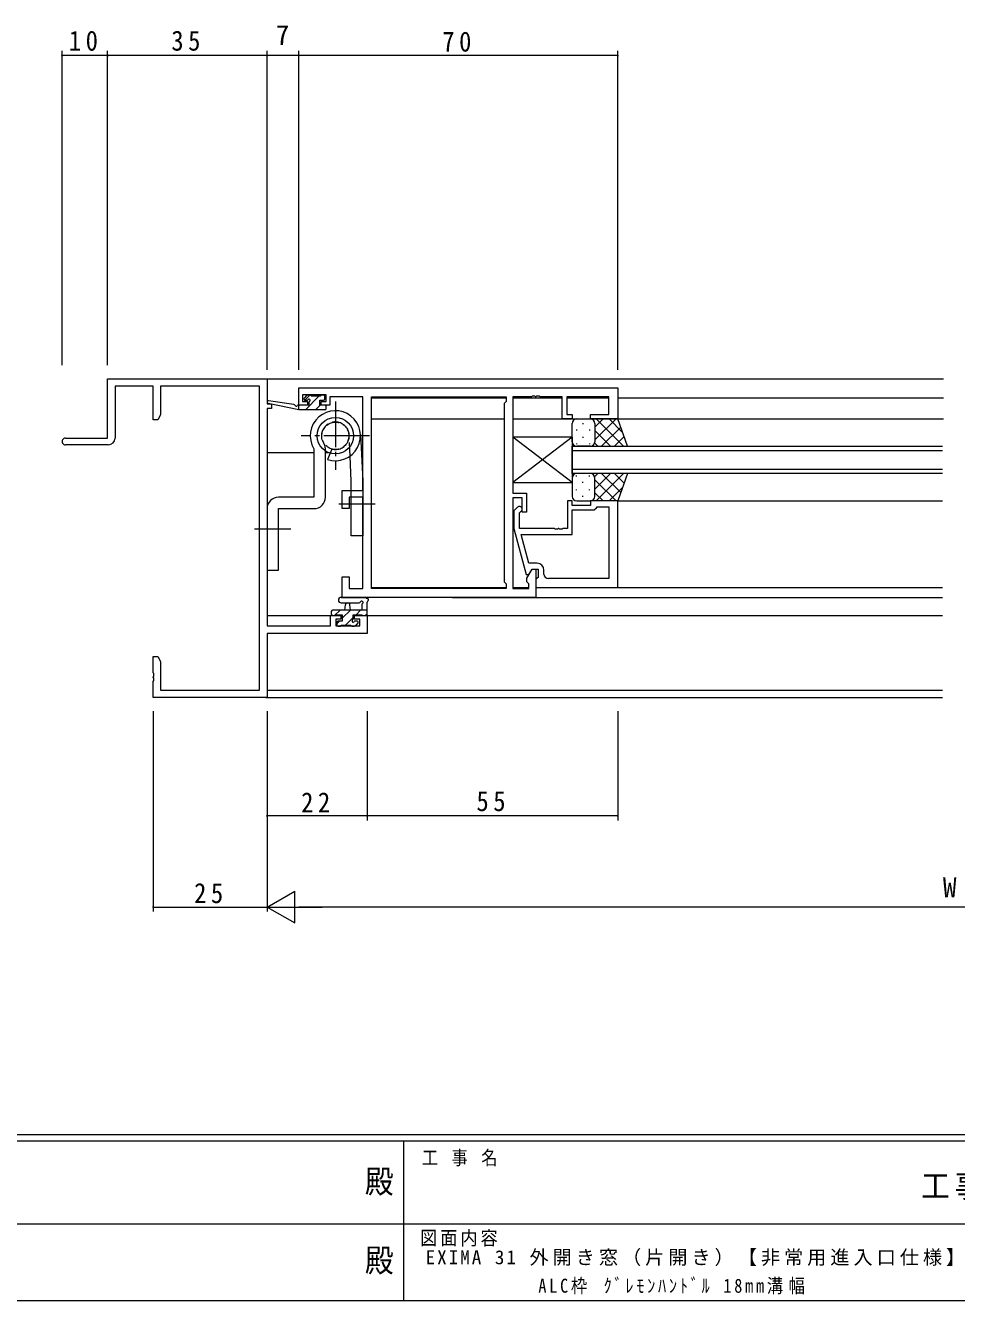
# Model space of a CAD drawing. Units: millimetres on the paper. Extents: x -397 to 397, y -282 to 282.
# Drawn here: x -91.9 to 112.5, y -282.1 to -2.1 of the extents above; entities that cross this region are included whole.
import ezdxf
from ezdxf.enums import TextEntityAlignment as Align

# ---------------------------------------------------------------- set-up
doc = ezdxf.new("R2010")
doc.units = ezdxf.units.MM
doc.linetypes.add('USER2', pattern=[13, 10, -1, 1, -1])
doc.linetypes.add('USER4', pattern=[4, 3, -1])
for name, color, linetype, lineweight in [('0-1_YKK_ZWAK', 7, 'Continuous', 18), ('0-3_YKK_11', 7, 'Continuous', 18), ('0-4_YKK_12', 2, 'Continuous', 18), ('0-5_YKK_13', 4, 'Continuous', 18), ('0-6_YKK_D', 6, 'Continuous', 18)]:
    doc.layers.add(name, color=color, linetype=linetype, lineweight=lineweight)
doc.layers.add('0-2_USER1', color=7, linetype='Continuous')
doc.styles.add('ＭＳ ゴシック', font='')
doc.styles.get('ＭＳ ゴシック').set_extended_font_data('MS Gothic')

msp = doc.modelspace()

# ---------------------------------------------------------------- linework, layer by layer
at = {"layer": '0-1_YKK_ZWAK'}
for p, q in [((376.092, -245.7), (-393.908, -245.7)), ((338.292, -247.1), (-393.908, -247.1)), ((-8.908, -247.1), (-8.908, -282.1)), ((-136.308, -265.299), (-7.508, -265.299)), ((-7.508, -265.299), (121.292, -265.299)), ((-393.908, -282.1), (338.292, -282.1))]:
    msp.add_line(p, q, dxfattribs=at)
at = {"layer": '0-3_YKK_11'}
for p, q in [((-73.88, -79.7), (-38.88, -79.7)), ((-73.88, -92.7), (-73.88, -79.7)), ((-38.88, -79.7), (-38.88, -85.2)), ((-72.25, -81.33), (-72.25, -92.7)), ((-63.88, -81.33), (-72.25, -81.33)), ((-63.88, -88.7), (-63.88, -81.33)), ((-62.25, -81.33), (-62.25, -87.609)), ((-40.51, -81.33), (-62.25, -81.33)), ((-40.51, -148.07), (-40.51, -81.33)), ((-31.88, -85.5), (-31.88, -81.7)), ((-31.88, -81.7), (38.12, -81.7)), ((-31.08, -83.2), (-31.08, -84.7)), ((-25.88, -83.2), (-31.08, -83.2)), ((-25.88, -84.7), (-25.88, -83.2)), ((-25.08, -83.63), (-25.08, -84.43)), ((-17.88, -83.63), (-25.08, -83.63)), ((-17.88, -104.2), (-17.88, -83.63)), ((-15.95, -125.77), (-15.95, -83.63)), ((-15.95, -83.63), (13.62, -83.63)), ((-15.95, -125.77), (-15.95, -83.63)), ((13.62, -83.63), (13.62, -84.7)), ((15.12, -83.63), (15.12, -104.8)), ((19.162, -83.63), (15.12, -83.63)), ((19.345, -83.51), (19.162, -83.63)), ((19.895, -83.51), (19.345, -83.51)), ((20.078, -83.63), (19.895, -83.51)), ((20.162, -83.63), (20.078, -83.63)), ((20.345, -83.51), (20.162, -83.63)), ((20.895, -83.51), (20.345, -83.51)), ((21.078, -83.63), (20.895, -83.51)), ((25.92, -83.63), (21.078, -83.63)), ((25.92, -88.5), (25.92, -83.63)), ((26.92, -83.63), (26.92, -87.5)), ((36.19, -83.63), (26.92, -83.63)), ((36.19, -87.5), (36.19, -83.63)), ((38.12, -81.7), (38.12, -88.5)), ((-38.88, -85.2), (-37.88, -85.2)), ((-38.88, -86.2), (-38.88, -133.97)), ((-37.88, -86.2), (-38.88, -86.2)), ((-37.88, -85.2), (-37.88, -86.2)), ((-29.98, -85.5), (-31.88, -85.5)), ((-31.08, -84.7), (-29.98, -84.7)), ((-29.98, -84.7), (-29.98, -85.5)), ((-26.98, -84.7), (-25.88, -84.7)), ((-26.98, -85.5), (-26.98, -84.7)), ((-25.08, -85.5), (-26.98, -85.5)), ((-25.08, -84.43), (-25.08, -85.5)), ((13.62, -84.7), (13.19, -85.13)), ((13.19, -85.13), (13.19, -124.27)), ((-62.88, -88.7), (-63.88, -88.7)), ((-62.25, -87.609), (-62.88, -88.7)), ((28.12, -88.5), (25.92, -88.5)), ((26.92, -87.5), (28.12, -87.5)), ((28.12, -87.5), (28.12, -88.5)), ((32.12, -87.5), (36.19, -87.5)), ((32.12, -88.5), (32.12, -87.5)), ((38.12, -88.5), (32.12, -88.5)), ((-83.13, -92.7), (-73.88, -92.7)), ((-73.75, -94.2), (-83.13, -94.2)), ((-22.38, -104.2), (-17.88, -104.2)), ((-22.38, -108.2), (-22.38, -104.2)), ((-20.88, -105.7), (-20.88, -108.2)), ((-17.88, -105.7), (-20.88, -105.7)), ((-17.88, -125.77), (-17.88, -105.7)), ((15.12, -104.8), (18.12, -104.8)), ((15.12, -105.8), (15.12, -125.77)), ((17.12, -105.8), (15.12, -105.8)), ((17.12, -109), (17.12, -105.8)), ((18.12, -104.8), (18.12, -109)), ((-20.88, -108.2), (-22.38, -108.2)), ((16.096, -107.876), (15.32, -108.651)), ((15.32, -108.651), (15.32, -112.597)), ((16.52, -109.149), (16.944, -108.724)), ((16.52, -112.6), (16.52, -109.149)), ((18.12, -109), (17.12, -109)), ((27.12, -106.5), (27.12, -112.6)), ((28.12, -106.5), (27.12, -106.5)), ((28.12, -107.5), (28.12, -106.5)), ((32.12, -107.5), (28.12, -107.5)), ((28.12, -108.5), (32.92, -108.5)), ((28.12, -113.9), (28.12, -108.5)), ((32.12, -106.5), (32.12, -107.5)), ((38.12, -106.5), (32.12, -106.5)), ((32.92, -108.5), (33.42, -108)), ((33.42, -108), (33.62, -107.8)), ((33.62, -107.8), (36.19, -107.8)), ((36.19, -107.8), (36.19, -123.57)), ((36.19, -107.8), (36.19, -123.57)), ((38.12, -125.5), (38.12, -106.5)), ((15.32, -112.597), (18.027, -122.7)), ((24.162, -112.6), (16.52, -112.6)), ((16.911, -113.9), (28.12, -113.9)), ((18.599, -120.2), (16.911, -113.9)), ((24.345, -112.72), (24.162, -112.6)), ((24.895, -112.72), (24.345, -112.72)), ((25.078, -112.6), (24.895, -112.72)), ((25.162, -112.6), (25.078, -112.6)), ((25.345, -112.72), (25.162, -112.6)), ((25.895, -112.72), (25.345, -112.72)), ((26.078, -112.6), (25.895, -112.72)), ((27.12, -112.6), (26.078, -112.6)), ((20.42, -120.2), (18.599, -120.2)), ((18.027, -122.7), (18.627, -122.7)), ((18.19, -123.457), (19.32, -121.5)), ((18.627, -122.7), (19.32, -121.5)), ((19.32, -121.5), (20.12, -121.5)), ((19.32, -121.5), (20.62, -121.5)), ((20.12, -121.5), (20.12, -127.7)), ((20.62, -121.5), (20.62, -123.3)), ((21.92, -122.57), (21.92, -121.7)), ((-22.38, -123.2), (-20.88, -123.2)), ((-22.38, -127.7), (-22.38, -123.2)), ((-20.88, -123.2), (-20.88, -125.77)), ((-20.88, -125.77), (-17.88, -125.77)), ((13.62, -125.77), (-15.95, -125.77)), ((13.19, -124.27), (13.62, -124.7)), ((13.62, -124.7), (13.62, -125.77)), ((15.12, -125.77), (18.62, -125.77)), ((18.19, -124.27), (18.19, -123.457)), ((18.62, -124.7), (18.19, -124.27)), ((18.62, -125.77), (18.62, -124.7)), ((20.42, -123.5), (20.12, -123.8)), ((20.12, -123.8), (20.12, -125.5)), ((20.12, -125.5), (38.12, -125.5)), ((20.62, -123.3), (20.42, -123.5)), ((36.19, -123.57), (22.92, -123.57)), ((20.12, -127.7), (-22.38, -127.7)), ((-38.88, -133.97), (-24.98, -133.97)), ((-24.98, -131.7), (-22.68, -131.7)), ((-24.98, -133.97), (-24.98, -131.7)), ((-23.78, -132.5), (-23.78, -133.97)), ((-22.68, -132.5), (-23.78, -132.5)), ((-23.78, -133.97), (-18.51, -133.97)), ((-22.68, -131.7), (-22.68, -132.5)), ((-19.68, -131.7), (-16.88, -131.7)), ((-19.68, -132.5), (-19.68, -131.7)), ((-18.51, -132.5), (-19.68, -132.5)), ((-18.51, -133.97), (-18.51, -132.5)), ((-16.88, -131.7), (-16.88, -135.6)), ((-38.88, -135.6), (-38.88, -149.7)), ((-16.88, -135.6), (-38.88, -135.6)), ((-63.88, -140.7), (-62.88, -140.7)), ((-63.88, -144.242), (-63.88, -140.7)), ((-62.88, -140.7), (-62.25, -141.791)), ((-62.25, -141.791), (-62.25, -148.07)), ((-63.76, -144.425), (-63.88, -144.242)), ((-63.88, -145.158), (-63.76, -144.975)), ((-63.88, -145.242), (-63.88, -145.158)), ((-63.76, -145.425), (-63.88, -145.242)), ((-63.76, -144.975), (-63.76, -144.425)), ((-63.76, -145.975), (-63.76, -145.425)), ((-63.88, -146.158), (-63.76, -145.975)), ((-63.88, -149.7), (-63.88, -146.158)), ((-62.25, -148.07), (-40.51, -148.07)), ((-38.88, -149.7), (-63.88, -149.7))]:
    msp.add_line(p, q, dxfattribs=at)
for centre, radius, start, end in [((-83.13, -93.45), 0.75, 89.99999, 270.00001), ((-73.75, -92.7), 1.5, 270.00001, 359.99999), ((16.52, -108.3), 0.6, 314.99999, 135.00001), ((20.42, -121.7), 1.5, 0.00001, 89.99999), ((22.92, -122.57), 1, 180.00001, 269.99999)]:
    msp.add_arc(centre, radius, start, end, dxfattribs=at)
at = {"layer": '0-4_YKK_12'}
for p, q in [((-39.18, -79.7), (109.62, -79.7)), ((-15.949, -83.9), (13.618, -83.9)), ((15.121, -83.9), (25.918, -83.9)), ((26.921, -83.9), (36.188, -83.9)), ((38.12, -83.9), (109.62, -83.9)), ((-15.95, -88.5), (13.19, -88.5)), ((15.12, -88.5), (109.62, -88.5)), ((28.119, -94.501), (109.416, -94.501)), ((28.119, -100.501), (28.119, -94.501)), ((-38.88, -95.9), (-28.579, -95.9)), ((-26.079, -95.9), (-25.4, -95.9)), ((-18.19, -95.9), (-17.88, -95.9)), ((109.416, -95.501), (28.119, -95.501)), ((28.119, -99.501), (109.416, -99.501)), ((109.416, -100.501), (28.119, -100.501)), ((38.12, -106.5), (109.416, -106.5)), ((-15.949, -125.5), (13.618, -125.5)), ((15.121, -125.5), (18.618, -125.5)), ((25.82, -125.5), (109.416, -125.5)), ((1.82, -127.7), (109.416, -127.7)), ((-38.88, -131.7), (-22.38, -131.7)), ((-19.98, -131.7), (109.416, -131.7)), ((-38.88, -148.07), (109.416, -148.07)), ((-39.18, -149.7), (109.416, -149.7))]:
    msp.add_line(p, q, dxfattribs=at)
at = {"layer": '0-5_YKK_13'}
for p, q in [((-30.192, -83.388), (-30.692, -83.888)), ((-30.598, -84.376), (-29.522, -83.3)), ((-30.476, -86.5), (-27.476, -83.5)), ((-29.38, -83.3), (-29.98, -83.3)), ((-27.18, -83.5), (-29.18, -83.5)), ((-26.48, -83.3), (-26.98, -83.3)), ((-26.18, -84.1), (-26.18, -83.6)), ((-31.878, -86.5), (-38.639, -85.094)), ((-32.992, -85.327), (-38.534, -84.503)), ((-31.878, -85.5), (-31.965, -85.486)), ((-31.878, -86.5), (-31.878, -85.5)), ((-29.68, -85.5), (-31.878, -85.5)), ((-31.878, -85.657), (-31.722, -85.5)), ((-26.18, -86.5), (-31.878, -86.5)), ((-30.48, -84.4), (-30.141, -84.4)), ((-29.68, -84.861), (-29.68, -85.5)), ((-28.231, -86.5), (-27.231, -85.5)), ((-27.28, -84.4), (-26.48, -84.4)), ((-27.28, -85.5), (-27.28, -84.4)), ((-26.18, -85.5), (-27.28, -85.5)), ((-25.88, -86.2), (-25.88, -85.8)), ((28.12, -93.501), (28.12, -89.501)), ((29.12, -88.501), (32.12, -88.501)), ((30.483, -89.421), (30.483, -89.621)), ((38.12, -88.501), (32.12, -88.501)), ((33.12, -90.292), (34.912, -88.501)), ((33.12, -93.121), (37.74, -88.501)), ((33.12, -89.501), (33.12, -93.101)), ((33.388, -88.501), (39.388, -94.501)), ((36.216, -88.501), (39.177, -91.461)), ((40.263, -94.501), (38.12, -88.501)), ((-18.387, -91.927), (-17.883, -102.076)), ((29.068, -90.836), (29.068, -91.036)), ((31.898, -90.836), (31.898, -91.036)), ((33.12, -89.901), (33.12, -93.501)), ((33.12, -91.061), (36.56, -94.501)), ((34.568, -94.501), (38.764, -90.305)), ((37.397, -94.501), (39.509, -92.389)), ((28.12, -92.5), (15.12, -92.5)), ((15.12, -92.5), (15.12, -102.5)), ((28.12, -92.5), (15.12, -102.5)), ((28.12, -102.5), (15.12, -92.5)), ((28.12, -92.5), (15.12, -92.5)), ((15.12, -92.5), (15.12, -102.5)), ((28.12, -92.5), (15.12, -102.5)), ((28.12, -102.5), (15.12, -92.5)), ((28.12, -92.5), (15.12, -92.5)), ((15.12, -92.5), (15.12, -102.5)), ((28.12, -92.5), (15.12, -102.5)), ((28.12, -102.5), (15.12, -92.5)), ((28.12, -92.5), (28.12, -102.5)), ((28.12, -92.5), (28.12, -102.5)), ((28.12, -92.5), (28.12, -102.5)), ((29.068, -93.866), (29.068, -94.066)), ((32.12, -94.501), (29.12, -94.501)), ((30.483, -92.451), (30.483, -92.651)), ((31.898, -93.866), (31.898, -94.066)), ((32.12, -94.501), (40.263, -94.501)), ((33.063, -93.832), (33.731, -94.501)), ((-26.079, -105.7), (-26.079, -95.541)), ((-25.019, -96.034), (-25.58, -97.431)), ((-20.38, -102.2), (-20.642, -96.646)), ((32.12, -100.501), (29.12, -100.501)), ((40.263, -100.501), (32.12, -100.501)), ((33.063, -101.169), (33.731, -100.501)), ((33.12, -103.94), (36.56, -100.501)), ((33.388, -106.501), (39.388, -100.501)), ((34.568, -100.501), (38.764, -104.696)), ((37.397, -100.501), (39.508, -102.612)), ((40.263, -100.501), (38.12, -106.501)), ((-20.38, -114.2), (-20.38, -102.2)), ((-17.883, -102.076), (-17.88, -114.2)), ((15.12, -102.5), (28.12, -102.5)), ((15.12, -102.5), (28.12, -102.5)), ((15.12, -102.5), (28.12, -102.5)), ((28.12, -101.501), (28.12, -105.501)), ((29.068, -101.136), (29.068, -100.936)), ((30.483, -102.551), (30.483, -102.351)), ((31.898, -101.136), (31.898, -100.936)), ((33.12, -105.101), (33.12, -101.501)), ((33.12, -101.88), (37.74, -106.501)), ((33.12, -105.501), (33.12, -101.901)), ((36.216, -106.501), (39.177, -103.54)), ((29.068, -104.166), (29.068, -103.966)), ((30.483, -105.581), (30.483, -105.381)), ((31.898, -104.166), (31.898, -103.966)), ((33.12, -104.709), (34.912, -106.501)), ((-36.38, -108.2), (-28.579, -108.2)), ((-36.38, -121.7), (-36.38, -108.2)), ((29.12, -106.501), (32.12, -106.501)), ((38.12, -106.501), (32.12, -106.501)), ((-17.88, -114.2), (-20.38, -114.2)), ((-22.608, -127.7), (-17.446, -127.7)), ((-16.88, -131.4), (-16.88, -128.72)), ((-24.78, -130.8), (-24.78, -131.4)), ((-16.88, -130.5), (-24.48, -130.5)), ((-24.04, -131.7), (-22.84, -130.5)), ((-23.68, -131.5), (-22.38, -131.5)), ((-22.608, -128.9), (-18.647, -128.903)), ((-22.38, -132.285), (-20.595, -130.5)), ((-22.38, -131.5), (-22.38, -132.9)), ((-21.78, -130.5), (-21.678, -129.356)), ((-20.58, -130.5), (-20.682, -129.356)), ((-19.98, -131.5), (-17.98, -131.5)), ((-19.98, -132.439), (-19.98, -131.5)), ((-19.35, -131.5), (-18.35, -130.5)), ((-18.08, -129.32), (-18.08, -130.5)), ((-17.305, -131.7), (-16.88, -131.275)), ((-24.48, -131.7), (-23.88, -131.7)), ((-23.58, -133.485), (-22.995, -132.9)), ((-23.58, -133.2), (-23.58, -133.7)), ((-22.38, -132.9), (-23.28, -132.9)), ((-23.28, -134), (-22.78, -134)), ((-22.58, -133.8), (-20.48, -133.8)), ((-21.65, -133.8), (-19.98, -132.13)), ((-20.28, -134), (-19.68, -134)), ((-19.591, -133.987), (-18.894, -133.289)), ((-19.18, -132.9), (-19.519, -132.9)), ((-19.468, -133.912), (-18.968, -133.412)), ((-17.78, -131.7), (-17.18, -131.7))]:
    msp.add_line(p, q, dxfattribs=at)
at = {"layer": '0-5_YKK_13', "linetype": 'USER2'}
for p, q in [((-23.88, -84.7), (-23.88, -99.7)), ((-16.38, -92.2), (-31.38, -92.2)), ((-15.129, -107.2), (-23.131, -107.2)), ((-33.629, -112.701), (-41.631, -112.701))]:
    msp.add_line(p, q, dxfattribs=at)
at = {"layer": '0-5_YKK_13', "linetype": 'USER4'}
for p, q in [((-20.642, -96.646), (-20.859, -92.057)), ((-26.079, -95.541), (-26.079, -95.106)), ((-24.654, -95.124), (-25.019, -96.034))]:
    msp.add_line(p, q, dxfattribs=at)
at = {"layer": '0-5_YKK_13'}
for points in [[(-28.579, -95.058), (-28.579, -105.7), (-36.38, -105.7)], [(-38.88, -108.2), (-38.88, -121.7), (-36.38, -121.7)]]:
    msp.add_lwpolyline(points, dxfattribs=at)
msp.add_circle((-23.88, -92.2), 4, dxfattribs=at)
at = {"layer": '0-5_YKK_13', "linetype": 'USER4'}
msp.add_circle((-23.88, -92.2), 3, dxfattribs=at)
at = {"layer": '0-5_YKK_13'}
for centre, radius, start, end in [((-30.48, -84.1), 0.3, 135, 270), ((-29.98, -83.6), 0.3, 90, 135), ((-29.38, -83.5), 0.2, 0, 90), ((-26.98, -83.5), 0.2, 90, 180), ((-26.48, -83.6), 0.3, 0, 90), ((-38.578, -84.8), 0.3, 81.55064, 258.25019), ((-33.036, -85.623), 0.3, 21.55064, 81.55064), ((-32.478, -85.403), 0.3, 201.55064, 320.80246), ((-32.013, -85.782), 0.3, 80.80246, 140.80246), ((-30.141, -84.1), 0.3, 270, 326.94427), ((-29.68, -84.4), 0.25, 303.05573, 146.94427), ((-29.38, -84.861), 0.3, 123.05573, 180), ((-23.88, -92.2), 5.5, 251.99529, 211.3077), ((-26.48, -84.1), 0.3, 270, 0), ((-26.18, -85.8), 0.3, 0, 90), ((-26.18, -86.2), 0.3, 270, 0), ((29.12, -89.501), 1, 90, 180), ((32.12, -89.501), 1, 0, 90), ((32.12, -89.501), 1, 0, 90), ((29.12, -93.501), 1, 180, 270), ((32.12, -93.501), 1, 270, 0), ((32.12, -93.501), 1, 270, 0), ((29.12, -101.501), 1, 90, 180), ((32.12, -101.501), 1, 0, 90), ((32.12, -101.501), 1, 0, 90), ((-36.38, -108.2), 2.5, 90, 180), ((-28.579, -105.7), 2.5, 270, 0), ((29.12, -105.501), 1, 180, 270), ((32.12, -105.501), 1, 270, 0), ((32.12, -105.501), 1, 270, 0), ((-22.608, -128.3), 0.6, 89.95977, 269.95977), ((-18.647, -128.603), 0.3, 269.95977, 340.81024), ((-18.08, -128.8), 0.3, 300, 160.81024), ((-17.446, -128), 0.3, 40.52878, 90), ((-16.99, -127.61), 0.3, 220.52878, 280.52878), ((-16.88, -128.2), 0.3, 300, 100.52878), ((-16.58, -128.72), 0.3, 120, 180), ((-24.48, -130.8), 0.3, 90, 180), ((-24.48, -131.4), 0.3, 180, 270), ((-23.88, -131.5), 0.2, 270, 0), ((-21.18, -129.4), 0.5, 5.09207, 174.90793), ((-17.78, -129.32), 0.3, 120, 180), ((-17.78, -131.5), 0.2, 180, 270), ((-17.18, -131.4), 0.3, 270, 0), ((-23.28, -133.2), 0.3, 90, 180), ((-23.28, -133.7), 0.3, 180, 270), ((-22.78, -133.8), 0.2, 270, 0), ((-20.28, -133.8), 0.2, 180, 270), ((-19.98, -132.9), 0.25, 123.05573, 326.94427), ((-20.28, -132.439), 0.3, 303.05573, 0), ((-19.519, -133.2), 0.3, 90, 146.94427), ((-19.68, -133.7), 0.3, 270, 315), ((-19.18, -133.2), 0.3, 315, 90)]:
    msp.add_arc(centre, radius, start, end, dxfattribs=at)
at = {"layer": '0-5_YKK_13', "linetype": 'USER4'}
for centre, radius, start, end in [((-23.88, -92.2), 3.025, 255.18169, 211.7314), ((-28.579, -95.106), 2.5, 0, 31.7314)]:
    msp.add_arc(centre, radius, start, end, dxfattribs=at)
at = {"layer": '0-6_YKK_D'}
for p, q in [((-83.88, -76.7), (-83.88, -7.7)), ((-73.88, -76.7), (-73.88, -7.7)), ((-73.88, -76.7), (-73.88, -7.7)), ((-38.88, -76.7), (-38.88, -7.7)), ((-38.88, -77.7), (-38.88, -7.7)), ((-31.88, -77.7), (-31.88, -7.7)), ((-31.88, -77.7), (-31.88, -7.7)), ((38.12, -77.7), (38.12, -7.7)), ((-73.88, -8.7), (-83.88, -8.7)), ((-38.88, -8.7), (-73.88, -8.7)), ((-31.88, -8.7), (-38.88, -8.7)), ((38.12, -8.7), (-31.88, -8.7)), ((-63.88, -152.7), (-63.88, -196.7)), ((-38.88, -152.7), (-38.88, -196.7)), ((-38.88, -152.7), (-38.88, -176.7)), ((-38.88, -152.7), (-38.88, -196.7)), ((-16.88, -152.7), (-16.88, -176.7)), ((-16.88, -152.7), (-16.88, -176.7)), ((38.12, -152.7), (38.12, -176.7)), ((-16.88, -175.7), (-38.88, -175.7)), ((38.12, -175.7), (-16.88, -175.7)), ((-38.88, -195.7), (-32.818, -192.2)), ((-32.818, -199.2), (-32.818, -192.2)), ((-63.88, -195.7), (-38.88, -195.7)), ((-38.88, -195.7), (-26.756, -195.7)), ((-38.88, -195.7), (-32.818, -199.2)), ((254.12, -195.7), (-31.88, -195.7))]:
    msp.add_line(p, q, dxfattribs=at)
for centre, start, end in [((-83.88, -8.7), 0, 180), ((-83.88, -8.7), 180, 0), ((-73.88, -8.7), 0, 180), ((-73.88, -8.7), 0, 180), ((-73.88, -8.7), 180, 0), ((-73.88, -8.7), 180, 0), ((-38.88, -8.7), 0, 180), ((-38.88, -8.7), 0, 180), ((-38.88, -8.7), 180, 0), ((-38.88, -8.7), 180, 0), ((-31.88, -8.7), 0, 180), ((-31.88, -8.7), 0, 180), ((-31.88, -8.7), 180, 0), ((-31.88, -8.7), 180, 0), ((38.12, -8.7), 0, 180), ((38.12, -8.7), 180, 0), ((-38.88, -175.7), 0, 180), ((-38.88, -175.7), 180, 0), ((-16.88, -175.7), 0, 180), ((-16.88, -175.7), 0, 180), ((-16.88, -175.7), 180, 0), ((-16.88, -175.7), 180, 0), ((38.12, -175.7), 0, 180), ((38.12, -175.7), 180, 0), ((-63.88, -195.7), 0, 180), ((-63.88, -195.7), 180, 0)]:
    msp.add_arc(centre, 0.106, start, end, dxfattribs=at)

# ---------------------------------------------------------------- texts
at = {"layer": '0-1_YKK_ZWAK', "style": 'ＭＳ ゴシック', "width": 0.9}
for p in [(-17.39, -260.056), (-17.39, -277.378)]:
    msp.add_text('殿', height=5.132, dxfattribs=at).set_placement(p, align=Align.BOTTOM_LEFT)
at = {"layer": '0-1_YKK_ZWAK', "attachment_point": 7, "style": 'ＭＳ ゴシック'}
for s, insert, char_height in [('\\T1.22;\\W0.85;工\\~事\\~名', (-4.896, -252.633), 3.079), ('\\T1.17;\\W0.9;工事', (104.723, -260.056), 5.132), ('\\T1.17;\\W0.9;図面内容', (-5.291, -270.248), 3.079)]:
    msp.add_mtext(s, dxfattribs=dict(at, insert=insert, char_height=char_height))
at = {"layer": '0-2_USER1', "char_height": 3.079, "attachment_point": 7, "style": 'ＭＳ ゴシック'}
for s, insert in [('\\T1.21;EXIMA\\~31\\~外開き窓（片開き）【非常用進入口仕様】', (-4.071, -274.549)), ('\\T1.34;\\W0.85;ALC枠\\~ｸﾞﾚﾓﾝﾊﾝﾄﾞﾙ\\~18mm溝幅', (20.689, -280.725))]:
    msp.add_mtext(s, dxfattribs=dict(at, insert=insert))
at = {"layer": '0-6_YKK_D', "color": 7, "style": 'ＭＳ ゴシック'}
for s, p in [('7', (-36.98, -7.7)), ('W', (109.52, -194.9))]:
    msp.add_text(s, height=4.399, dxfattribs=at).set_placement(p, align=Align.BOTTOM_LEFT)
at = {"layer": '0-6_YKK_D', "color": 7, "char_height": 4.399, "attachment_point": 7, "style": 'ＭＳ ゴシック'}
for s, insert in [('\\T1.37;\\W0.9;10', (-82.4, -7.7)), ('\\T1.37;\\W0.9;35', (-59.9, -7.7)), ('\\T1.37;\\W0.9;70', (-0.4, -7.9)), ('\\T1.37;\\W0.9;22', (-31.4, -174.9)), ('\\T1.37;\\W0.9;55', (7.1, -174.7)), ('\\T1.37;\\W0.9;25', (-54.9, -194.9))]:
    msp.add_mtext(s, dxfattribs=dict(at, insert=insert))

doc.saveas('drawing.dxf')
